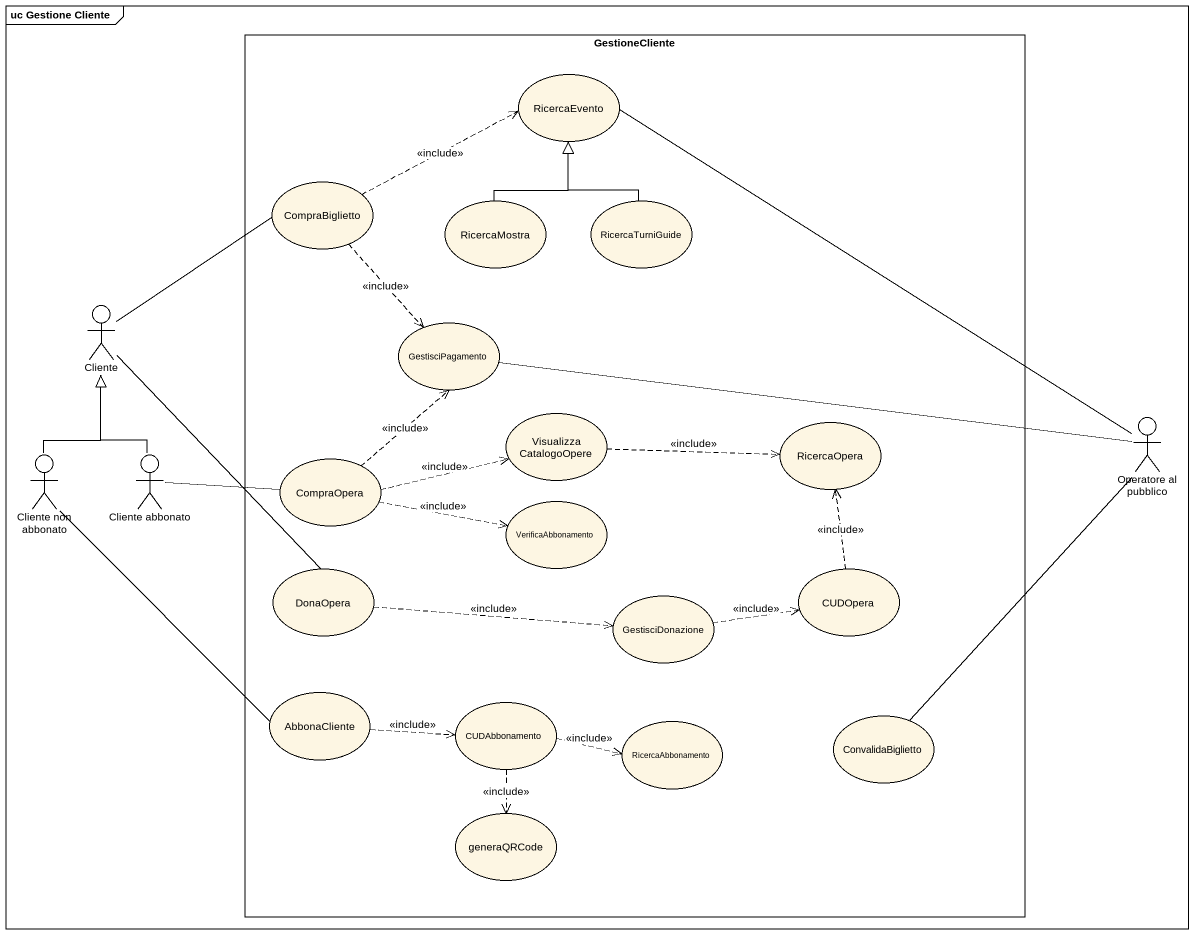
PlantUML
@startuml
mainframe uc Gestione Cliente
rectangle GestioneCliente {
  usecase RicercaEvento
  usecase CompraBiglietto
  usecase RicercaMostra
  usecase RicercaTurniGuide
  usecase GestisciPagamento
  usecase VisualizzaCatalogoOpere
  usecase RicercaOpera
  usecase CompraOpera
  usecase VerificaAbbonamento
  usecase DonaOpera
  usecase GestisciDonazione
  usecase CUDOpera
  usecase AbbonaCliente
  usecase CUDAbbonamento
  usecase RicercaAbbonamento
  usecase ConvalidaBiglietto
  usecase generaQRCode
}
actor Cliente
actor "Operatore al pubblico" as Operatore_al_pubblico
actor "Cliente non abbonato" as Cliente_non_abbonato
actor "Cliente abbonato" as Cliente_abbonato
CompraBiglietto .right.> RicercaEvento : <<include>>
CompraBiglietto ..> GestisciPagamento : <<include>>
RicercaMostra -up-|> RicercaEvento
RicercaTurniGuide -up-|> RicercaEvento
Cliente -up- CompraBiglietto
Cliente -- DonaOpera
VisualizzaCatalogoOpere .right.> RicercaOpera : <<include>>
Operatore_al_pubblico -up- RicercaEvento
Operatore_al_pubblico -left- GestisciPagamento
Operatore_al_pubblico -- ConvalidaBiglietto
Cliente_non_abbonato -up-|> Cliente
Cliente_non_abbonato -- AbbonaCliente
Cliente_abbonato -up-|> Cliente
Cliente_abbonato -right- CompraOpera
CompraOpera .up.> GestisciPagamento : <<include>>
CompraOpera .right.> VisualizzaCatalogoOpere : <<include>>
CompraOpera .right.> VerificaAbbonamento : <<include>>
DonaOpera .right.> GestisciDonazione : <<include>>
GestisciDonazione .right.> CUDOpera : <<include>>
CUDOpera .up.> RicercaOpera : <<include>>
AbbonaCliente .right.> CUDAbbonamento : <<include>>
CUDAbbonamento .right.> RicercaAbbonamento : <<include>>
CUDAbbonamento ..> generaQRCode : <<include>>
@enduml
